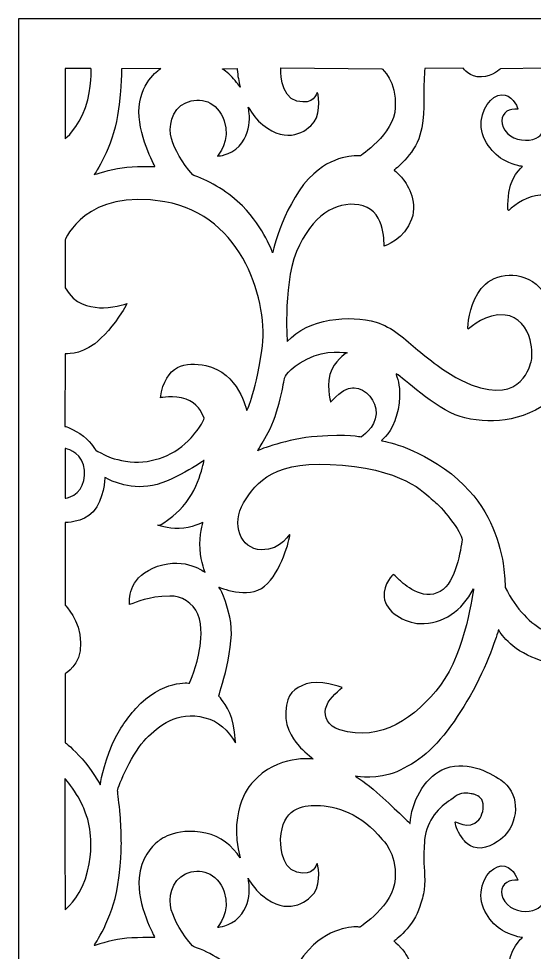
# Model space of a CAD drawing. Header units: centimetres. Extents: x 20 to 27, y -9 to 9.
# Drawn here: x 20 to 23.25, y 3.14 to 9 of the extents above; entities that cross this region are included whole.
import ezdxf

# ---------------------------------------------------------------- set-up
doc = ezdxf.new("R2010")
doc.units = ezdxf.units.CM
doc.header["$MEASUREMENT"] = 0
doc.layers.add('layer 1', color=7, linetype='Continuous')

msp = doc.modelspace()

# ---------------------------------------------------------------- linework, layer by layer
at = {"layer": 'layer 1', "color": 250, "lineweight": 30}
for points, knots in [([(20.00454, 9.00069), (20.00454, 9.00069), (26.99976, 9.00069), (26.99976, 9.00069), (26.99976, 9.00069), (26.99976, 9.00069), (26.99976, -9.00021), (26.99976, -9.00021), (26.99976, -9.00021), (26.99976, -9.00021), (20.00454, -9.00021), (20.00454, -9.00021), (20.00454, -9.00021), (20.00454, -9.00021), (20.00454, 9.00069), (20.00454, 9.00069)], [0, 0, 0, 0, 0.2, 0.2, 0.2, 0.2, 0.4, 0.4, 0.4, 0.4, 0.6, 0.6, 0.6, 0.6, 1, 1, 1, 1]), ([(20.29641, 8.68707), (20.29641, 8.68707), (20.45889, 8.68773), (20.45889, 8.68773), (20.45889, 8.68773), (20.45889, 8.68773), (20.4693, 8.57325), (20.42428, 8.44228), (20.42428, 8.44228), (20.37926, 8.31132), (20.2972, 8.24693), (20.2965, 8.24645), (20.2965, 8.24645), (20.2965, 8.24645), (20.29641, 8.68707), (20.29641, 8.68707)], [0, 0, 0, 0, 0.2, 0.2, 0.2, 0.2, 0.4, 0.4, 0.4, 0.4, 0.6, 0.6, 0.6, 0.6, 1, 1, 1, 1]), ([(20.48009, 8.02191), (20.47937, 8.02308), (20.59632, 8.19207), (20.62629, 8.39186), (20.62629, 8.39186), (20.65626, 8.59164), (20.65071, 8.68665), (20.65071, 8.68665), (20.65071, 8.68665), (20.65071, 8.68665), (20.89727, 8.68701), (20.89727, 8.68701), (20.89727, 8.68701), (20.89727, 8.68701), (20.77771, 8.61493), (20.76212, 8.4476), (20.76212, 8.4476), (20.74653, 8.28026), (20.86117, 8.07233), (20.86117, 8.07233), (20.86117, 8.07233), (20.86117, 8.07233), (20.72689, 8.07572), (20.65496, 8.06385), (20.65496, 8.06385), (20.57982, 8.05603), (20.48081, 8.02074), (20.48009, 8.02191)], [0, 0, 0, 0, 0.125, 0.125, 0.125, 0.125, 0.25, 0.25, 0.25, 0.25, 0.375, 0.375, 0.375, 0.375, 0.5, 0.5, 0.5, 0.5, 0.625, 0.625, 0.625, 0.625, 0.75, 0.75, 0.75, 0.75, 1, 1, 1, 1]), ([(21.25486, 8.13815), (21.25486, 8.13815), (21.34078, 8.23539), (21.29679, 8.35963), (21.29679, 8.35963), (21.25279, 8.48387), (21.14467, 8.51258), (21.05444, 8.47266), (21.05444, 8.47266), (20.9642, 8.43274), (20.944, 8.31482), (20.9648, 8.24759), (20.9648, 8.24759), (20.98559, 8.18035), (21.03059, 8.09481), (21.09885, 8.02003), (21.09885, 8.02003), (21.10237, 8.01617), (21.1071, 8.01474), (21.11185, 8.01311), (21.11185, 8.01311), (21.20788, 7.98032), (21.33064, 7.9065), (21.41049, 7.82479), (21.41049, 7.82479), (21.5508, 7.68122), (21.60071, 7.52926), (21.60071, 7.52926), (21.60071, 7.52926), (21.60071, 7.52926), (21.67738, 7.86236), (21.85895, 8.02655), (21.85895, 8.02655), (22.00475, 8.15839), (22.15071, 8.13816), (22.15071, 8.13816), (22.15071, 8.13816), (22.15071, 8.13816), (22.3627, 8.27324), (22.37213, 8.44194), (22.37213, 8.44194), (22.38157, 8.61064), (22.287, 8.68615), (22.287, 8.68615), (22.287, 8.68615), (22.287, 8.68615), (21.65163, 8.69105), (21.65163, 8.69105), (21.65163, 8.69105), (21.65163, 8.69105), (21.64475, 8.5098), (21.75345, 8.48306), (21.75345, 8.48306), (21.86216, 8.45632), (21.87617, 8.52899), (21.88058, 8.5377), (21.88058, 8.5377), (21.88498, 8.54641), (21.91022, 8.41558), (21.86179, 8.35201), (21.86179, 8.35201), (21.81336, 8.28843), (21.69303, 8.21068), (21.53924, 8.33368), (21.53924, 8.33368), (21.50132, 8.36401), (21.47305, 8.40279), (21.44738, 8.4447), (21.44738, 8.4447), (21.44738, 8.4447), (21.4905, 8.28312), (21.369, 8.18021), (21.369, 8.18021), (21.29909, 8.13423), (21.25486, 8.13815), (21.25486, 8.13815)], [0, 0, 0, 0, 0.05, 0.05, 0.05, 0.05, 0.1, 0.1, 0.1, 0.1, 0.15, 0.15, 0.15, 0.15, 0.2, 0.2, 0.2, 0.2, 0.25, 0.25, 0.25, 0.25, 0.3, 0.3, 0.3, 0.3, 0.35, 0.35, 0.35, 0.35, 0.4, 0.4, 0.4, 0.4, 0.45, 0.45, 0.45, 0.45, 0.5, 0.5, 0.5, 0.5, 0.55, 0.55, 0.55, 0.55, 0.6, 0.6, 0.6, 0.6, 0.65, 0.65, 0.65, 0.65, 0.7, 0.7, 0.7, 0.7, 0.75, 0.75, 0.75, 0.75, 0.8, 0.8, 0.8, 0.8, 0.85, 0.85, 0.85, 0.85, 0.9, 0.9, 0.9, 0.9, 1, 1, 1, 1]), ([(21.28485, 8.68523), (21.28485, 8.68523), (21.31879, 8.66342), (21.34569, 8.63394), (21.34569, 8.63394), (21.37258, 8.60446), (21.39689, 8.56974), (21.39689, 8.56974), (21.39689, 8.56974), (21.39689, 8.56974), (21.38482, 8.62075), (21.38162, 8.6499), (21.38162, 8.6499), (21.37842, 8.67904), (21.37878, 8.6871), (21.37878, 8.6871), (21.37878, 8.6871), (21.37878, 8.6871), (21.28485, 8.68523), (21.28485, 8.68523)], [0, 0, 0, 0, 0.1666667, 0.1666667, 0.1666667, 0.1666667, 0.3333333, 0.3333333, 0.3333333, 0.3333333, 0.5, 0.5, 0.5, 0.5, 0.6666667, 0.6666667, 0.6666667, 0.6666667, 1, 1, 1, 1]), ([(22.3643, 8.04914), (22.3643, 8.04914), (22.49201, 8.14542), (22.52688, 8.26826), (22.52688, 8.26826), (22.56174, 8.39109), (22.54741, 8.50831), (22.55154, 8.58408), (22.55154, 8.58408), (22.55567, 8.65985), (22.55704, 8.68808), (22.55704, 8.68808), (22.55704, 8.68808), (22.55704, 8.68808), (22.79922, 8.68957), (22.79922, 8.68957), (22.79922, 8.68957), (22.79922, 8.68957), (22.83946, 8.62879), (22.91283, 8.63434), (22.91283, 8.63434), (22.98619, 8.63988), (23.03408, 8.68596), (23.03408, 8.68596), (23.03408, 8.68596), (23.03408, 8.68596), (23.31617, 8.68991), (23.31617, 8.68991), (23.31617, 8.68991), (23.31617, 8.68991), (23.33726, 8.45223), (23.32427, 8.36646), (23.32427, 8.36646), (23.31523, 8.30683), (23.29602, 8.26722), (23.25806, 8.24993), (23.25806, 8.24993), (23.2059, 8.22617), (23.12208, 8.2337), (23.078, 8.27923), (23.078, 8.27923), (23.02606, 8.33289), (23.03213, 8.39186), (23.07359, 8.41896), (23.07359, 8.41896), (23.09176, 8.43084), (23.116, 8.43452), (23.14343, 8.43209), (23.14343, 8.43209), (23.14343, 8.43209), (23.11977, 8.50628), (23.06171, 8.52114), (23.06171, 8.52114), (23.00365, 8.53599), (22.9234, 8.46831), (22.91173, 8.35749), (22.91173, 8.35749), (22.90005, 8.24668), (22.99136, 8.14286), (23.06029, 8.10897), (23.06029, 8.10897), (23.12922, 8.07508), (23.17217, 8.07233), (23.17217, 8.07233), (23.17217, 8.07233), (23.17217, 8.07233), (23.08429, 8.00675), (23.081, 7.85788), (23.081, 7.85788), (23.07936, 7.78325), (23.07503, 7.78754), (23.10125, 7.81017), (23.10125, 7.81017), (23.21371, 7.90721), (23.40548, 7.96638), (23.52903, 7.69821), (23.52903, 7.69821), (23.66976, 7.39273), (23.56229, 7.10581), (23.51042, 7.0102), (23.51042, 7.0102), (23.45855, 6.9146), (23.38112, 6.86207), (23.38112, 6.86207), (23.38112, 6.86207), (23.38112, 6.86207), (23.40532, 7.15546), (23.29981, 7.28895), (23.29981, 7.28895), (23.19429, 7.42245), (23.02361, 7.40794), (22.93832, 7.33368), (22.93832, 7.33368), (22.86274, 7.26788), (22.83455, 7.14268), (22.82975, 7.08249), (22.82975, 7.08249), (22.8294, 7.07811), (22.82599, 7.0486), (22.83015, 7.05077), (22.83015, 7.05077), (22.85226, 7.06235), (22.93587, 7.15177), (23.06194, 7.13922), (23.06194, 7.13922), (23.14801, 7.13065), (23.19887, 7.05664), (23.21962, 6.98313), (23.21962, 6.98313), (23.23628, 6.92412), (23.23149, 6.86483), (23.22536, 6.84455), (23.22536, 6.84455), (23.21161, 6.79901), (23.14735, 6.55318), (22.78546, 6.72997), (22.78546, 6.72997), (22.6997, 6.77187), (22.60398, 6.84423), (22.51426, 6.91919), (22.51426, 6.91919), (22.43725, 6.98353), (22.35015, 7.06547), (22.25248, 7.09361), (22.25248, 7.09361), (22.08418, 7.14209), (21.82504, 7.11919), (21.69235, 6.9719), (21.69235, 6.9719), (21.69235, 6.9719), (21.66261, 7.3688), (21.76904, 7.5788), (21.76904, 7.5788), (21.87547, 7.78881), (22.0241, 7.86409), (22.16906, 7.82447), (22.16906, 7.82447), (22.31402, 7.78485), (22.30118, 7.57088), (22.30118, 7.57088), (22.30118, 7.57088), (22.30118, 7.57088), (22.43352, 7.61855), (22.47484, 7.74083), (22.47484, 7.74083), (22.51615, 7.86311), (22.44164, 7.96946), (22.41061, 8.00476), (22.41061, 8.00476), (22.37958, 8.04006), (22.3643, 8.04914), (22.3643, 8.04914)], [0, 0, 0, 0, 0.025641, 0.025641, 0.025641, 0.025641, 0.0512821, 0.0512821, 0.0512821, 0.0512821, 0.0769231, 0.0769231, 0.0769231, 0.0769231, 0.1025641, 0.1025641, 0.1025641, 0.1025641, 0.1282051, 0.1282051, 0.1282051, 0.1282051, 0.1538462, 0.1538462, 0.1538462, 0.1538462, 0.1794872, 0.1794872, 0.1794872, 0.1794872, 0.2051282, 0.2051282, 0.2051282, 0.2051282, 0.2307692, 0.2307692, 0.2307692, 0.2307692, 0.2564103, 0.2564103, 0.2564103, 0.2564103, 0.2820513, 0.2820513, 0.2820513, 0.2820513, 0.3076923, 0.3076923, 0.3076923, 0.3076923, 0.3333333, 0.3333333, 0.3333333, 0.3333333, 0.3589744, 0.3589744, 0.3589744, 0.3589744, 0.3846154, 0.3846154, 0.3846154, 0.3846154, 0.4102564, 0.4102564, 0.4102564, 0.4102564, 0.4358974, 0.4358974, 0.4358974, 0.4358974, 0.4615385, 0.4615385, 0.4615385, 0.4615385, 0.4871795, 0.4871795, 0.4871795, 0.4871795, 0.5128205, 0.5128205, 0.5128205, 0.5128205, 0.5384615, 0.5384615, 0.5384615, 0.5384615, 0.5641026, 0.5641026, 0.5641026, 0.5641026, 0.5897436, 0.5897436, 0.5897436, 0.5897436, 0.6153846, 0.6153846, 0.6153846, 0.6153846, 0.6410256, 0.6410256, 0.6410256, 0.6410256, 0.6666667, 0.6666667, 0.6666667, 0.6666667, 0.6923077, 0.6923077, 0.6923077, 0.6923077, 0.7179487, 0.7179487, 0.7179487, 0.7179487, 0.7435897, 0.7435897, 0.7435897, 0.7435897, 0.7692308, 0.7692308, 0.7692308, 0.7692308, 0.7948718, 0.7948718, 0.7948718, 0.7948718, 0.8205128, 0.8205128, 0.8205128, 0.8205128, 0.8461538, 0.8461538, 0.8461538, 0.8461538, 0.8717949, 0.8717949, 0.8717949, 0.8717949, 0.8974359, 0.8974359, 0.8974359, 0.8974359, 0.9230769, 0.9230769, 0.9230769, 0.9230769, 0.9487179, 0.9487179, 0.9487179, 0.9487179, 1, 1, 1, 1]), ([(21.17014, 6.49144), (21.17567, 6.4757), (21.11321, 6.39521), (21.08848, 6.36781), (21.08848, 6.36781), (20.99143, 6.2603), (20.84707, 6.20371), (20.70581, 6.21751), (20.70581, 6.21751), (20.62435, 6.22548), (20.57475, 6.24566), (20.54308, 6.26097), (20.54308, 6.26097), (20.50883, 6.27752), (20.48824, 6.29037), (20.48824, 6.29037), (20.48824, 6.29037), (20.48824, 6.29037), (20.45276, 6.35509), (20.38915, 6.39472), (20.38915, 6.39472), (20.32554, 6.43434), (20.29495, 6.43962), (20.29495, 6.43962), (20.29495, 6.43962), (20.29495, 6.43962), (20.2964, 6.89529), (20.2964, 6.89529), (20.2964, 6.89529), (20.29641, 6.89951), (20.38394, 6.88356), (20.48315, 6.95923), (20.48315, 6.95923), (20.53323, 6.99743), (20.60565, 7.07922), (20.6508, 7.15297), (20.6508, 7.15297), (20.66344, 7.17362), (20.67736, 7.19292), (20.68509, 7.2109), (20.68509, 7.2109), (20.68509, 7.2109), (20.57937, 7.17728), (20.51209, 7.18521), (20.51209, 7.18521), (20.44481, 7.19313), (20.36003, 7.20141), (20.29739, 7.31017), (20.29739, 7.31017), (20.29722, 7.33358), (20.29742, 7.57446), (20.29724, 7.61153), (20.29724, 7.61153), (20.29724, 7.61153), (20.42522, 7.9387), (20.92282, 7.85074), (20.92282, 7.85074), (21.42043, 7.76278), (21.57943, 7.21228), (21.53294, 6.91643), (21.53294, 6.91643), (21.48646, 6.62057), (21.43804, 6.5385), (21.43804, 6.5385), (21.43804, 6.5385), (21.43804, 6.5385), (21.3874, 6.78098), (21.18043, 6.82139), (21.18043, 6.82139), (21.05613, 6.84566), (20.92526, 6.83018), (20.8964, 6.61933), (20.8964, 6.61933), (20.8964, 6.61933), (20.97853, 6.63836), (21.0567, 6.61122), (21.0567, 6.61122), (21.12382, 6.58791), (21.15796, 6.52607), (21.17014, 6.49144)], [0, 0, 0, 0, 0.047619, 0.047619, 0.047619, 0.047619, 0.0952381, 0.0952381, 0.0952381, 0.0952381, 0.1428571, 0.1428571, 0.1428571, 0.1428571, 0.1904762, 0.1904762, 0.1904762, 0.1904762, 0.2380952, 0.2380952, 0.2380952, 0.2380952, 0.2857143, 0.2857143, 0.2857143, 0.2857143, 0.3333333, 0.3333333, 0.3333333, 0.3333333, 0.3809524, 0.3809524, 0.3809524, 0.3809524, 0.4285714, 0.4285714, 0.4285714, 0.4285714, 0.4761905, 0.4761905, 0.4761905, 0.4761905, 0.5238095, 0.5238095, 0.5238095, 0.5238095, 0.5714286, 0.5714286, 0.5714286, 0.5714286, 0.6190476, 0.6190476, 0.6190476, 0.6190476, 0.6666667, 0.6666667, 0.6666667, 0.6666667, 0.7142857, 0.7142857, 0.7142857, 0.7142857, 0.7619048, 0.7619048, 0.7619048, 0.7619048, 0.8095238, 0.8095238, 0.8095238, 0.8095238, 0.8571429, 0.8571429, 0.8571429, 0.8571429, 0.9047619, 0.9047619, 0.9047619, 0.9047619, 1, 1, 1, 1]), ([(23.06134, 3.86905), (23.06134, 3.86905), (22.98555, 3.79617), (22.91218, 3.79063), (22.91218, 3.79063), (22.83882, 3.78508), (22.79858, 3.84586), (22.79858, 3.84586), (22.79858, 3.84586), (22.76575, 3.88935), (22.75272, 3.92218), (22.74777, 3.95428), (22.74777, 3.95428), (22.74562, 3.96828), (22.83177, 3.8919), (22.89728, 3.96856), (22.89728, 3.96856), (22.91724, 3.99192), (22.93366, 4.04763), (22.92047, 4.08432), (22.92047, 4.08432), (22.9092, 4.11569), (22.87013, 4.13033), (22.86127, 4.13027), (22.86127, 4.13027), (22.84852, 4.1302), (22.81394, 4.14386), (22.7746, 4.12971), (22.7746, 4.12971), (22.75596, 4.12301), (22.7406, 4.10655), (22.72042, 4.09384), (22.72042, 4.09384), (22.64835, 4.04845), (22.57028, 3.97103), (22.5564, 3.84437), (22.5564, 3.84437), (22.5564, 3.84437), (22.55503, 3.81614), (22.5509, 3.74037), (22.5509, 3.74037), (22.54793, 3.68592), (22.56276, 3.61153), (22.55374, 3.52755), (22.55374, 3.52755), (22.55021, 3.49468), (22.53604, 3.45909), (22.52624, 3.42455), (22.52624, 3.42455), (22.49137, 3.30171), (22.36366, 3.20543), (22.36366, 3.20543), (22.36366, 3.20543), (22.36366, 3.20543), (22.37894, 3.19635), (22.40997, 3.16105), (22.40997, 3.16105), (22.44099, 3.12575), (22.51551, 3.0194), (22.47419, 2.89712), (22.47419, 2.89712), (22.43288, 2.77484), (22.30054, 2.72717), (22.30054, 2.72717), (22.30054, 2.72717), (22.30054, 2.72717), (22.31338, 2.94114), (22.16842, 2.98076), (22.16842, 2.98076), (22.02346, 3.02039), (21.87483, 2.9451), (21.7684, 2.7351), (21.7684, 2.7351), (21.66197, 2.52509), (21.69171, 2.12819), (21.69171, 2.12819), (21.69171, 2.12819), (21.8244, 2.27548), (22.08353, 2.29838), (22.25183, 2.24991), (22.25183, 2.24991), (22.34951, 2.22176), (22.4366, 2.13982), (22.51361, 2.07548), (22.51361, 2.07548), (22.60334, 2.00052), (22.69906, 1.92816), (22.78482, 1.88626), (22.78482, 1.88626), (23.14671, 1.70947), (23.21096, 1.9553), (23.22472, 2.00084), (23.22472, 2.00084), (23.23084, 2.02112), (23.23564, 2.08041), (23.21898, 2.13942), (23.21898, 2.13942), (23.19823, 2.21293), (23.14737, 2.28694), (23.0613, 2.29551), (23.0613, 2.29551), (22.93523, 2.30806), (22.85162, 2.21864), (22.8295, 2.20706), (22.8295, 2.20706), (22.82535, 2.20489), (22.82875, 2.2344), (22.8291, 2.23879), (22.8291, 2.23879), (22.8339, 2.29897), (22.8621, 2.42417), (22.93768, 2.48997), (22.93768, 2.48997), (23.02297, 2.56423), (23.19365, 2.57874), (23.29916, 2.44524), (23.29916, 2.44524), (23.40468, 2.31175), (23.38048, 2.01836), (23.38048, 2.01836), (23.38048, 2.01836), (23.38048, 2.01836), (23.45791, 2.07089), (23.50978, 2.16649), (23.50978, 2.16649), (23.56165, 2.2621), (23.66911, 2.54902), (23.52838, 2.8545), (23.52838, 2.8545), (23.40484, 3.12267), (23.21307, 3.06351), (23.10061, 2.96646), (23.10061, 2.96646), (23.07438, 2.94383), (23.07871, 2.93954), (23.08036, 3.01417), (23.08036, 3.01417), (23.08365, 3.16304), (23.17153, 3.22862), (23.17153, 3.22862), (23.17153, 3.22862), (23.17153, 3.22862), (23.12858, 3.23137), (23.05965, 3.26526), (23.05965, 3.26526), (22.99072, 3.29915), (22.89941, 3.40297), (22.91108, 3.51378), (22.91108, 3.51378), (22.92275, 3.6246), (23.00301, 3.69228), (23.06107, 3.67743), (23.06107, 3.67743), (23.11912, 3.66257), (23.14278, 3.58838), (23.14278, 3.58838), (23.14278, 3.58838), (23.11536, 3.59081), (23.09112, 3.58713), (23.07295, 3.57525), (23.07295, 3.57525), (23.03149, 3.54815), (23.02542, 3.48918), (23.07736, 3.43552), (23.07736, 3.43552), (23.12143, 3.38999), (23.20526, 3.38246), (23.25742, 3.40622), (23.25742, 3.40622), (23.29537, 3.42351), (23.31459, 3.46312), (23.32362, 3.52275), (23.32362, 3.52275), (23.33662, 3.60852), (23.31416, 3.88597), (23.31416, 3.88597), (23.31416, 3.88597), (23.3055, 4.13911), (23.28331, 4.38507), (23.5306, 4.57731), (23.5306, 4.57731), (23.80585, 4.79128), (24.32942, 4.70146), (24.37224, 4.69354), (24.37224, 4.69354), (24.41505, 4.68561), (24.38936, 4.62882), (24.3123, 4.83354), (24.3123, 4.83354), (24.23523, 5.03826), (24.34724, 5.1002), (24.2922, 5.06009), (24.2922, 5.06009), (24.23716, 5.01997), (24.16836, 5.017), (24.0913, 5.0274), (24.0913, 5.0274), (24.01424, 5.0378), (23.92166, 5.14782), (23.92166, 5.14782), (23.92166, 5.14782), (23.92166, 5.14782), (24.10066, 5.16479), (24.2332, 5.27128), (24.2332, 5.27128), (24.37168, 5.38254), (24.4364, 5.54704), (24.45229, 5.69458), (24.45229, 5.69458), (24.48532, 6.00124), (24.35101, 6.19618), (24.21009, 6.30553), (24.21009, 6.30553), (24.06918, 6.41489), (23.73045, 6.41008), (23.66139, 6.24475), (23.66139, 6.24475), (23.59232, 6.07941), (23.70132, 5.97817), (23.79944, 5.98312), (23.79944, 5.98312), (23.89757, 5.98808), (23.96635, 6.0762), (23.96268, 6.06135), (23.96268, 6.06135), (23.95901, 6.04649), (23.89941, 5.8554), (23.81228, 5.82173), (23.81228, 5.82173), (23.72516, 5.78807), (23.61646, 5.82196), (23.50387, 5.9618), (23.50387, 5.9618), (23.39128, 6.10164), (23.35014, 6.35172), (23.50426, 6.52492), (23.50426, 6.52492), (23.65839, 6.69812), (23.96465, 6.62081), (23.96465, 6.62081), (23.96465, 6.62081), (23.96465, 6.62081), (23.88759, 6.7105), (23.93363, 6.85531), (23.93363, 6.85531), (23.97967, 7.00012), (24.1228, 7.06928), (24.1228, 7.06928), (24.1228, 7.06928), (24.1228, 7.06928), (24.04773, 7.01417), (24.08676, 6.83586), (24.08676, 6.83586), (24.1258, 6.65755), (24.29283, 6.72415), (24.36546, 6.75742), (24.36546, 6.75742), (24.43809, 6.79069), (24.61323, 7.0036), (24.45787, 7.1436), (24.45787, 7.1436), (24.30251, 7.28361), (24.19688, 7.30873), (24.02514, 7.25168), (24.02514, 7.25168), (23.8534, 7.19462), (23.63703, 6.8319), (23.415, 6.64963), (23.415, 6.64963), (23.19297, 6.46736), (23.0003, 6.45151), (22.80946, 6.49311), (22.80946, 6.49311), (22.65181, 6.52748), (22.44659, 6.72241), (22.38913, 6.7625), (22.38913, 6.7625), (22.37703, 6.77094), (22.37529, 6.77348), (22.37768, 6.76515), (22.37768, 6.76515), (22.38952, 6.72397), (22.40633, 6.69017), (22.39622, 6.58846), (22.39622, 6.58846), (22.39239, 6.54987), (22.38204, 6.51093), (22.36921, 6.47471), (22.36921, 6.47471), (22.33464, 6.37705), (22.27674, 6.35276), (22.28683, 6.34983), (22.28683, 6.34983), (22.29869, 6.3464), (22.48022, 6.32322), (22.72609, 6.1415), (22.72609, 6.1415), (22.94971, 5.95207), (23.00454, 5.7827), (23.04639, 5.60587), (23.04639, 5.60587), (23.05273, 5.5791), (23.05779, 5.50844), (23.06137, 5.46396), (23.06137, 5.46396), (23.06271, 5.44722), (23.06044, 5.43365), (23.0631, 5.4284), (23.0631, 5.4284), (23.13389, 5.28902), (23.22088, 5.19842), (23.32028, 5.15088), (23.32028, 5.15088), (23.39319, 5.11603), (23.50037, 5.08954), (23.56904, 5.146), (23.56904, 5.146), (23.63692, 5.2018), (23.66665, 5.30633), (23.65021, 5.39359), (23.65021, 5.39359), (23.64327, 5.43043), (23.63024, 5.4677), (23.6068, 5.49014), (23.6068, 5.49014), (23.50969, 5.58313), (23.37266, 5.46889), (23.35749, 5.45664), (23.35749, 5.45664), (23.35032, 5.45086), (23.3455, 5.46079), (23.3394, 5.48245), (23.3394, 5.48245), (23.33386, 5.50218), (23.32356, 5.53132), (23.32482, 5.57271), (23.32482, 5.57271), (23.33118, 5.78162), (23.52825, 5.82757), (23.60533, 5.82612), (23.60533, 5.82612), (23.82205, 5.82204), (23.96282, 5.63215), (23.91395, 5.40099), (23.91395, 5.40099), (23.87753, 5.22871), (23.80793, 5.12652), (23.73368, 5.05631), (23.73368, 5.05631), (23.65943, 4.98609), (23.57577, 4.94108), (23.45939, 4.94041), (23.45939, 4.94041), (23.365, 4.93987), (23.2911, 4.96568), (23.23093, 4.99039), (23.23093, 4.99039), (23.07411, 5.05479), (23.02118, 5.16332), (23.02118, 5.16332), (23.02118, 5.16332), (23.02118, 5.16332), (22.9665, 4.97289), (22.86044, 4.78036), (22.86044, 4.78036), (22.76082, 4.59951), (22.64198, 4.43273), (22.51928, 4.3491), (22.51928, 4.3491), (22.45754, 4.30702), (22.39427, 4.27042), (22.33689, 4.25478), (22.33689, 4.25478), (22.21064, 4.22037), (22.11286, 4.24559), (22.12232, 4.24151), (22.12232, 4.24151), (22.12786, 4.23912), (22.19102, 4.19678), (22.25678, 4.13953), (22.25678, 4.13953), (22.35438, 4.05456), (22.46551, 3.94429), (22.46551, 3.94429), (22.46551, 3.94429), (22.47202, 4.07783), (22.55225, 4.22652), (22.66452, 4.28176), (22.66452, 4.28176), (22.80367, 4.35021), (22.95973, 4.27015), (23.03585, 4.21856), (23.03585, 4.21856), (23.14792, 4.14261), (23.15603, 3.97935), (23.0614, 3.86912)], [0, 0, 0, 0, 0.01, 0.01, 0.01, 0.01, 0.02, 0.02, 0.02, 0.02, 0.03, 0.03, 0.03, 0.03, 0.04, 0.04, 0.04, 0.04, 0.05, 0.05, 0.05, 0.05, 0.06, 0.06, 0.06, 0.06, 0.07, 0.07, 0.07, 0.07, 0.08, 0.08, 0.08, 0.08, 0.09, 0.09, 0.09, 0.09, 0.1, 0.1, 0.1, 0.1, 0.11, 0.11, 0.11, 0.11, 0.12, 0.12, 0.12, 0.12, 0.13, 0.13, 0.13, 0.13, 0.14, 0.14, 0.14, 0.14, 0.15, 0.15, 0.15, 0.15, 0.16, 0.16, 0.16, 0.16, 0.17, 0.17, 0.17, 0.17, 0.18, 0.18, 0.18, 0.18, 0.19, 0.19, 0.19, 0.19, 0.2, 0.2, 0.2, 0.2, 0.21, 0.21, 0.21, 0.21, 0.22, 0.22, 0.22, 0.22, 0.23, 0.23, 0.23, 0.23, 0.24, 0.24, 0.24, 0.24, 0.25, 0.25, 0.25, 0.25, 0.26, 0.26, 0.26, 0.26, 0.27, 0.27, 0.27, 0.27, 0.28, 0.28, 0.28, 0.28, 0.29, 0.29, 0.29, 0.29, 0.3, 0.3, 0.3, 0.3, 0.31, 0.31, 0.31, 0.31, 0.32, 0.32, 0.32, 0.32, 0.33, 0.33, 0.33, 0.33, 0.34, 0.34, 0.34, 0.34, 0.35, 0.35, 0.35, 0.35, 0.36, 0.36, 0.36, 0.36, 0.37, 0.37, 0.37, 0.37, 0.38, 0.38, 0.38, 0.38, 0.39, 0.39, 0.39, 0.39, 0.4, 0.4, 0.4, 0.4, 0.41, 0.41, 0.41, 0.41, 0.42, 0.42, 0.42, 0.42, 0.43, 0.43, 0.43, 0.43, 0.44, 0.44, 0.44, 0.44, 0.45, 0.45, 0.45, 0.45, 0.46, 0.46, 0.46, 0.46, 0.47, 0.47, 0.47, 0.47, 0.48, 0.48, 0.48, 0.48, 0.49, 0.49, 0.49, 0.49, 0.5, 0.5, 0.5, 0.5, 0.51, 0.51, 0.51, 0.51, 0.52, 0.52, 0.52, 0.52, 0.53, 0.53, 0.53, 0.53, 0.54, 0.54, 0.54, 0.54, 0.55, 0.55, 0.55, 0.55, 0.56, 0.56, 0.56, 0.56, 0.57, 0.57, 0.57, 0.57, 0.58, 0.58, 0.58, 0.58, 0.59, 0.59, 0.59, 0.59, 0.6, 0.6, 0.6, 0.6, 0.61, 0.61, 0.61, 0.61, 0.62, 0.62, 0.62, 0.62, 0.63, 0.63, 0.63, 0.63, 0.64, 0.64, 0.64, 0.64, 0.65, 0.65, 0.65, 0.65, 0.66, 0.66, 0.66, 0.66, 0.67, 0.67, 0.67, 0.67, 0.68, 0.68, 0.68, 0.68, 0.69, 0.69, 0.69, 0.69, 0.7, 0.7, 0.7, 0.7, 0.71, 0.71, 0.71, 0.71, 0.72, 0.72, 0.72, 0.72, 0.73, 0.73, 0.73, 0.73, 0.74, 0.74, 0.74, 0.74, 0.75, 0.75, 0.75, 0.75, 0.76, 0.76, 0.76, 0.76, 0.77, 0.77, 0.77, 0.77, 0.78, 0.78, 0.78, 0.78, 0.79, 0.79, 0.79, 0.79, 0.8, 0.8, 0.8, 0.8, 0.81, 0.81, 0.81, 0.81, 0.82, 0.82, 0.82, 0.82, 0.83, 0.83, 0.83, 0.83, 0.84, 0.84, 0.84, 0.84, 0.85, 0.85, 0.85, 0.85, 0.86, 0.86, 0.86, 0.86, 0.87, 0.87, 0.87, 0.87, 0.88, 0.88, 0.88, 0.88, 0.89, 0.89, 0.89, 0.89, 0.9, 0.9, 0.9, 0.9, 0.91, 0.91, 0.91, 0.91, 0.92, 0.92, 0.92, 0.92, 0.93, 0.93, 0.93, 0.93, 0.94, 0.94, 0.94, 0.94, 0.95, 0.95, 0.95, 0.95, 0.96, 0.96, 0.96, 0.96, 0.97, 0.97, 0.97, 0.97, 0.98, 0.98, 0.98, 0.98, 1, 1, 1, 1]), ([(21.96538, 6.59217), (21.96538, 6.59217), (21.93174, 6.71699), (21.97211, 6.79624), (21.97211, 6.79624), (22.01248, 6.87548), (22.06875, 6.9019), (22.06875, 6.9019), (22.06875, 6.9019), (22.06875, 6.9019), (21.93663, 6.92699), (21.81553, 6.86228), (21.81553, 6.86228), (21.69442, 6.79756), (21.67678, 6.74906), (21.67521, 6.74227), (21.67521, 6.74227), (21.67363, 6.73547), (21.63993, 6.51752), (21.57319, 6.40164), (21.57319, 6.40164), (21.50646, 6.28576), (21.50269, 6.28352), (21.51031, 6.28809), (21.51031, 6.28809), (21.51793, 6.29266), (21.68849, 6.36221), (21.88081, 6.37658), (21.88081, 6.37658), (22.07312, 6.39096), (22.15605, 6.37226), (22.15605, 6.37226), (22.15605, 6.37226), (22.15605, 6.37226), (22.24708, 6.42736), (22.25121, 6.51948), (22.25121, 6.51948), (22.25479, 6.59947), (22.18645, 6.67933), (22.11316, 6.68171), (22.11316, 6.68171), (22.08606, 6.68259), (22.04761, 6.67468), (21.99865, 6.62567), (21.99865, 6.62567), (21.96744, 6.59436), (21.96538, 6.59217), (21.96538, 6.59217)], [0, 0, 0, 0, 0.0769231, 0.0769231, 0.0769231, 0.0769231, 0.1538462, 0.1538462, 0.1538462, 0.1538462, 0.2307692, 0.2307692, 0.2307692, 0.2307692, 0.3076923, 0.3076923, 0.3076923, 0.3076923, 0.3846154, 0.3846154, 0.3846154, 0.3846154, 0.4615385, 0.4615385, 0.4615385, 0.4615385, 0.5384615, 0.5384615, 0.5384615, 0.5384615, 0.6153846, 0.6153846, 0.6153846, 0.6153846, 0.6923077, 0.6923077, 0.6923077, 0.6923077, 0.7692308, 0.7692308, 0.7692308, 0.7692308, 0.8461538, 0.8461538, 0.8461538, 0.8461538, 1, 1, 1, 1]), ([(20.2964, 5.98971), (20.2964, 5.98971), (20.2974, 6.30094), (20.2974, 6.30094), (20.2974, 6.30094), (20.2974, 6.30094), (20.38448, 6.28689), (20.4115, 6.19828), (20.4115, 6.19828), (20.43853, 6.10966), (20.3925, 6.01597), (20.32921, 5.9965), (20.32921, 5.9965), (20.29848, 5.98699), (20.2964, 5.98971), (20.2964, 5.98971)], [0, 0, 0, 0, 0.2, 0.2, 0.2, 0.2, 0.4, 0.4, 0.4, 0.4, 0.6, 0.6, 0.6, 0.6, 1, 1, 1, 1]), ([(20.29671, 4.45414), (20.29671, 4.45414), (20.29618, 4.88637), (20.29618, 4.88637), (20.29618, 4.88637), (20.29618, 4.88637), (20.39649, 4.93524), (20.39404, 5.08053), (20.39404, 5.08053), (20.3916, 5.22582), (20.29618, 5.31563), (20.29618, 5.31563), (20.29618, 5.31563), (20.29618, 5.31563), (20.29744, 5.83588), (20.29744, 5.83588), (20.29744, 5.83588), (20.29744, 5.83588), (20.4063, 5.83361), (20.47325, 5.90391), (20.47325, 5.90391), (20.54019, 5.97421), (20.54661, 6.11878), (20.54661, 6.11878), (20.54661, 6.11878), (20.54661, 6.11878), (20.66785, 6.0457), (20.81641, 6.06352), (20.81641, 6.06352), (20.96498, 6.08135), (21.16967, 6.22631), (21.16967, 6.22631), (21.16967, 6.22631), (21.16967, 6.22631), (21.13788, 6.03012), (21.0145, 5.91382), (21.0145, 5.91382), (20.89112, 5.79751), (20.87694, 5.82114), (20.87694, 5.82114), (20.87694, 5.82114), (20.87694, 5.82114), (20.93951, 5.79463), (21.0134, 5.79737), (21.0134, 5.79737), (21.09355, 5.80035), (21.16285, 5.83803), (21.16285, 5.83803), (21.16285, 5.83803), (21.16285, 5.83803), (21.13898, 5.75551), (21.14481, 5.66884), (21.14481, 5.66884), (21.15064, 5.58217), (21.17778, 5.52151), (21.17778, 5.52151), (21.17778, 5.52151), (21.17778, 5.52151), (21.05412, 5.62271), (20.87804, 5.56093), (20.87804, 5.56093), (20.70196, 5.49914), (20.69934, 5.37228), (20.70188, 5.32019), (20.70188, 5.32019), (20.75597, 5.33759), (20.80633, 5.36914), (20.95499, 5.37411), (20.95499, 5.37411), (21.027, 5.37652), (21.10164, 5.33058), (21.13135, 5.25982), (21.13135, 5.25982), (21.16298, 5.18449), (21.14866, 5.08483), (21.14188, 5.03854), (21.14188, 5.03854), (21.12816, 4.94487), (21.07915, 4.82689), (21.07915, 4.82689), (21.07915, 4.82689), (21.07915, 4.82689), (20.91028, 4.85335), (20.74146, 4.66844), (20.74146, 4.66844), (20.67847, 4.59944), (20.62681, 4.51951), (20.59245, 4.44098), (20.59245, 4.44098), (20.53472, 4.30906), (20.5176, 4.189), (20.5176, 4.189), (20.5176, 4.189), (20.5176, 4.189), (20.45912, 4.28764), (20.40417, 4.35087), (20.40417, 4.35087), (20.34878, 4.41316), (20.29671, 4.45414), (20.29671, 4.45414)], [0, 0, 0, 0, 0.0384615, 0.0384615, 0.0384615, 0.0384615, 0.0769231, 0.0769231, 0.0769231, 0.0769231, 0.1153846, 0.1153846, 0.1153846, 0.1153846, 0.1538462, 0.1538462, 0.1538462, 0.1538462, 0.1923077, 0.1923077, 0.1923077, 0.1923077, 0.2307692, 0.2307692, 0.2307692, 0.2307692, 0.2692308, 0.2692308, 0.2692308, 0.2692308, 0.3076923, 0.3076923, 0.3076923, 0.3076923, 0.3461538, 0.3461538, 0.3461538, 0.3461538, 0.3846154, 0.3846154, 0.3846154, 0.3846154, 0.4230769, 0.4230769, 0.4230769, 0.4230769, 0.4615385, 0.4615385, 0.4615385, 0.4615385, 0.5, 0.5, 0.5, 0.5, 0.5384615, 0.5384615, 0.5384615, 0.5384615, 0.5769231, 0.5769231, 0.5769231, 0.5769231, 0.6153846, 0.6153846, 0.6153846, 0.6153846, 0.6538462, 0.6538462, 0.6538462, 0.6538462, 0.6923077, 0.6923077, 0.6923077, 0.6923077, 0.7307692, 0.7307692, 0.7307692, 0.7307692, 0.7692308, 0.7692308, 0.7692308, 0.7692308, 0.8076923, 0.8076923, 0.8076923, 0.8076923, 0.8461538, 0.8461538, 0.8461538, 0.8461538, 0.8846154, 0.8846154, 0.8846154, 0.8846154, 0.9230769, 0.9230769, 0.9230769, 0.9230769, 1, 1, 1, 1]), ([(20.64954, 3.84026), (20.64954, 3.84026), (20.65562, 3.74793), (20.62565, 3.54815), (20.62565, 3.54815), (20.59568, 3.34836), (20.47873, 3.17937), (20.47945, 3.1782), (20.47945, 3.1782), (20.48017, 3.17703), (20.57918, 3.21232), (20.65432, 3.22014), (20.65432, 3.22014), (20.72624, 3.23201), (20.86052, 3.22862), (20.86052, 3.22862), (20.86052, 3.22862), (20.86052, 3.22862), (20.74589, 3.43655), (20.76148, 3.60389), (20.76148, 3.60389), (20.77317, 3.72939), (20.84335, 3.80131), (20.8777, 3.82942), (20.8777, 3.82942), (20.88237, 3.83324), (20.9799, 3.92702), (21.18207, 3.8844), (21.18207, 3.8844), (21.2716, 3.86553), (21.35043, 3.80573), (21.39593, 3.72885), (21.39593, 3.72885), (21.3162, 4.04782), (21.47547, 4.20405), (21.47547, 4.20405), (21.47547, 4.20405), (21.6296, 4.38234), (21.85618, 4.34939), (21.85618, 4.34939), (21.85618, 4.34939), (21.85618, 4.34939), (21.78373, 4.41078), (21.76814, 4.43058), (21.76814, 4.43058), (21.75255, 4.45038), (21.67485, 4.52844), (21.68341, 4.64863), (21.68341, 4.64863), (21.69197, 4.76882), (21.73568, 4.79128), (21.81175, 4.82153), (21.81175, 4.82153), (21.88781, 4.85179), (22.03838, 4.80023), (22.03838, 4.80023), (22.03838, 4.80023), (22.00194, 4.76403), (21.94758, 4.72387), (21.93413, 4.66608), (21.93413, 4.66608), (21.92298, 4.61819), (21.94475, 4.55689), (22.02407, 4.53268), (22.02407, 4.53268), (22.28195, 4.45394), (22.49906, 4.61109), (22.65612, 4.815), (22.65612, 4.815), (22.81318, 5.01892), (22.8633, 5.41835), (22.8633, 5.41835), (22.8633, 5.41835), (22.79192, 5.2827), (22.67338, 5.19727), (22.52656, 5.20091), (22.52656, 5.20091), (22.43082, 5.20329), (22.30866, 5.27814), (22.30206, 5.36607), (22.30206, 5.36607), (22.29546, 5.45399), (22.36022, 5.51029), (22.36022, 5.51029), (22.36022, 5.51029), (22.36022, 5.51029), (22.37376, 5.49841), (22.39916, 5.47465), (22.39916, 5.47465), (22.42455, 5.45088), (22.54053, 5.33846), (22.65481, 5.40336), (22.65481, 5.40336), (22.75302, 5.45912), (22.78445, 5.66932), (22.79135, 5.72733), (22.79135, 5.72733), (22.79643, 5.77013), (22.6514, 5.94577), (22.6182, 5.96796), (22.6182, 5.96796), (22.57196, 5.99887), (22.46848, 6.15814), (22.03913, 6.19618), (22.03913, 6.19618), (21.60978, 6.23422), (21.49749, 6.09192), (21.41885, 5.95947), (21.41885, 5.95947), (21.34022, 5.82703), (21.39715, 5.67092), (21.52927, 5.66432), (21.52927, 5.66432), (21.66139, 5.65771), (21.70999, 5.78115), (21.70965, 5.75809), (21.70965, 5.75809), (21.70932, 5.73504), (21.65382, 5.52104), (21.55033, 5.43546), (21.55033, 5.43546), (21.44685, 5.34988), (21.2619, 5.43071), (21.2619, 5.43071), (21.2619, 5.43071), (21.2619, 5.43071), (21.29052, 5.40693), (21.33236, 5.24053), (21.33236, 5.24053), (21.37419, 5.07412), (21.26133, 4.74626), (21.26133, 4.74626), (21.26133, 4.74626), (21.26133, 4.74626), (21.27298, 4.73927), (21.31765, 4.66798), (21.31765, 4.66798), (21.36232, 4.59669), (21.36679, 4.45245), (21.36679, 4.45245), (21.36679, 4.45245), (21.32146, 4.53072), (21.26091, 4.58795), (21.17553, 4.60993), (21.17553, 4.60993), (20.99665, 4.65598), (20.88381, 4.55645), (20.80538, 4.47919), (20.80538, 4.47919), (20.72695, 4.40194), (20.62647, 4.17843), (20.62647, 4.15069), (20.62647, 4.15069), (20.62647, 4.13769), (20.63704, 4.06986), (20.64243, 4.00019), (20.64243, 4.00019), (20.64649, 3.94759), (20.64908, 3.89394), (20.64953, 3.84109), (20.64953, 3.84109), (20.64953, 3.84081), (20.64954, 3.84053), (20.64954, 3.84026)], [0, 0, 0, 0, 0.0238095, 0.0238095, 0.0238095, 0.0238095, 0.047619, 0.047619, 0.047619, 0.047619, 0.0714286, 0.0714286, 0.0714286, 0.0714286, 0.0952381, 0.0952381, 0.0952381, 0.0952381, 0.1190476, 0.1190476, 0.1190476, 0.1190476, 0.1428571, 0.1428571, 0.1428571, 0.1428571, 0.1666667, 0.1666667, 0.1666667, 0.1666667, 0.1904762, 0.1904762, 0.1904762, 0.1904762, 0.2142857, 0.2142857, 0.2142857, 0.2142857, 0.2380952, 0.2380952, 0.2380952, 0.2380952, 0.2619048, 0.2619048, 0.2619048, 0.2619048, 0.2857143, 0.2857143, 0.2857143, 0.2857143, 0.3095238, 0.3095238, 0.3095238, 0.3095238, 0.3333333, 0.3333333, 0.3333333, 0.3333333, 0.3571429, 0.3571429, 0.3571429, 0.3571429, 0.3809524, 0.3809524, 0.3809524, 0.3809524, 0.4047619, 0.4047619, 0.4047619, 0.4047619, 0.4285714, 0.4285714, 0.4285714, 0.4285714, 0.452381, 0.452381, 0.452381, 0.452381, 0.4761905, 0.4761905, 0.4761905, 0.4761905, 0.5, 0.5, 0.5, 0.5, 0.5238095, 0.5238095, 0.5238095, 0.5238095, 0.547619, 0.547619, 0.547619, 0.547619, 0.5714286, 0.5714286, 0.5714286, 0.5714286, 0.5952381, 0.5952381, 0.5952381, 0.5952381, 0.6190476, 0.6190476, 0.6190476, 0.6190476, 0.6428571, 0.6428571, 0.6428571, 0.6428571, 0.6666667, 0.6666667, 0.6666667, 0.6666667, 0.6904762, 0.6904762, 0.6904762, 0.6904762, 0.7142857, 0.7142857, 0.7142857, 0.7142857, 0.7380952, 0.7380952, 0.7380952, 0.7380952, 0.7619048, 0.7619048, 0.7619048, 0.7619048, 0.7857143, 0.7857143, 0.7857143, 0.7857143, 0.8095238, 0.8095238, 0.8095238, 0.8095238, 0.8333333, 0.8333333, 0.8333333, 0.8333333, 0.8571429, 0.8571429, 0.8571429, 0.8571429, 0.8809524, 0.8809524, 0.8809524, 0.8809524, 0.9047619, 0.9047619, 0.9047619, 0.9047619, 0.9285714, 0.9285714, 0.9285714, 0.9285714, 0.952381, 0.952381, 0.952381, 0.952381, 1, 1, 1, 1]), ([(20.29577, 3.84336), (20.29577, 3.84336), (20.29556, 4.22601), (20.29556, 4.22601), (20.29556, 4.22601), (20.29556, 4.22867), (20.33471, 4.18152), (20.36898, 4.12799), (20.36898, 4.12799), (20.39279, 4.09081), (20.41267, 4.04551), (20.42346, 4.01716), (20.42346, 4.01716), (20.44736, 3.95438), (20.45399, 3.9057), (20.45824, 3.84402), (20.45824, 3.84402), (20.45824, 3.84402), (20.46866, 3.72954), (20.42364, 3.59857), (20.42364, 3.59857), (20.37862, 3.46761), (20.29655, 3.40323), (20.29586, 3.40274), (20.29586, 3.40274), (20.29586, 3.40274), (20.29577, 3.84336), (20.29577, 3.84336)], [0, 0, 0, 0, 0.125, 0.125, 0.125, 0.125, 0.25, 0.25, 0.25, 0.25, 0.375, 0.375, 0.375, 0.375, 0.5, 0.5, 0.5, 0.5, 0.625, 0.625, 0.625, 0.625, 0.75, 0.75, 0.75, 0.75, 1, 1, 1, 1]), ([(21.25421, 3.29444), (21.25421, 3.29444), (21.34014, 3.39168), (21.29614, 3.51592), (21.29614, 3.51592), (21.25214, 3.64016), (21.14403, 3.66887), (21.0538, 3.62895), (21.0538, 3.62895), (20.96356, 3.58903), (20.94336, 3.47111), (20.96415, 3.40388), (20.96415, 3.40388), (20.98495, 3.33665), (21.02995, 3.2511), (21.09821, 3.17632), (21.09821, 3.17632), (21.10173, 3.17246), (21.10646, 3.17103), (21.11121, 3.16941), (21.11121, 3.16941), (21.20724, 3.13661), (21.33, 3.06279), (21.40985, 2.98108), (21.40985, 2.98108), (21.55016, 2.83752), (21.60007, 2.68555), (21.60007, 2.68555), (21.60007, 2.68555), (21.60007, 2.68555), (21.67674, 3.01865), (21.85831, 3.18284), (21.85831, 3.18284), (22.00411, 3.31468), (22.15007, 3.29445), (22.15007, 3.29445), (22.15007, 3.29445), (22.15007, 3.29445), (22.36205, 3.42953), (22.37149, 3.59823), (22.37149, 3.59823), (22.38092, 3.76693), (22.28974, 3.84519), (22.28974, 3.84519), (22.28974, 3.84519), (22.1588, 4.00606), (21.99966, 4.05818), (21.87887, 4.05911), (21.87887, 4.05911), (21.78787, 4.05981), (21.66072, 4.04132), (21.65099, 3.84734), (21.65099, 3.84734), (21.65099, 3.84734), (21.6441, 3.66609), (21.75281, 3.63935), (21.75281, 3.63935), (21.86152, 3.61261), (21.87553, 3.68528), (21.87993, 3.69399), (21.87993, 3.69399), (21.88434, 3.7027), (21.90958, 3.57188), (21.86115, 3.5083), (21.86115, 3.5083), (21.81271, 3.44472), (21.69238, 3.36697), (21.5386, 3.48997), (21.5386, 3.48997), (21.50068, 3.5203), (21.4724, 3.55909), (21.44674, 3.60099), (21.44674, 3.60099), (21.44674, 3.60099), (21.48985, 3.43941), (21.36836, 3.33651), (21.36836, 3.33651), (21.29845, 3.29052), (21.25421, 3.29444), (21.25421, 3.29444)], [0, 0, 0, 0, 0.047619, 0.047619, 0.047619, 0.047619, 0.0952381, 0.0952381, 0.0952381, 0.0952381, 0.1428571, 0.1428571, 0.1428571, 0.1428571, 0.1904762, 0.1904762, 0.1904762, 0.1904762, 0.2380952, 0.2380952, 0.2380952, 0.2380952, 0.2857143, 0.2857143, 0.2857143, 0.2857143, 0.3333333, 0.3333333, 0.3333333, 0.3333333, 0.3809524, 0.3809524, 0.3809524, 0.3809524, 0.4285714, 0.4285714, 0.4285714, 0.4285714, 0.4761905, 0.4761905, 0.4761905, 0.4761905, 0.5238095, 0.5238095, 0.5238095, 0.5238095, 0.5714286, 0.5714286, 0.5714286, 0.5714286, 0.6190476, 0.6190476, 0.6190476, 0.6190476, 0.6666667, 0.6666667, 0.6666667, 0.6666667, 0.7142857, 0.7142857, 0.7142857, 0.7142857, 0.7619048, 0.7619048, 0.7619048, 0.7619048, 0.8095238, 0.8095238, 0.8095238, 0.8095238, 0.8571429, 0.8571429, 0.8571429, 0.8571429, 0.9047619, 0.9047619, 0.9047619, 0.9047619, 1, 1, 1, 1])]:
    msp.add_open_spline(points, degree=3, knots=knots, dxfattribs=at)

doc.saveas('drawing.dxf')
